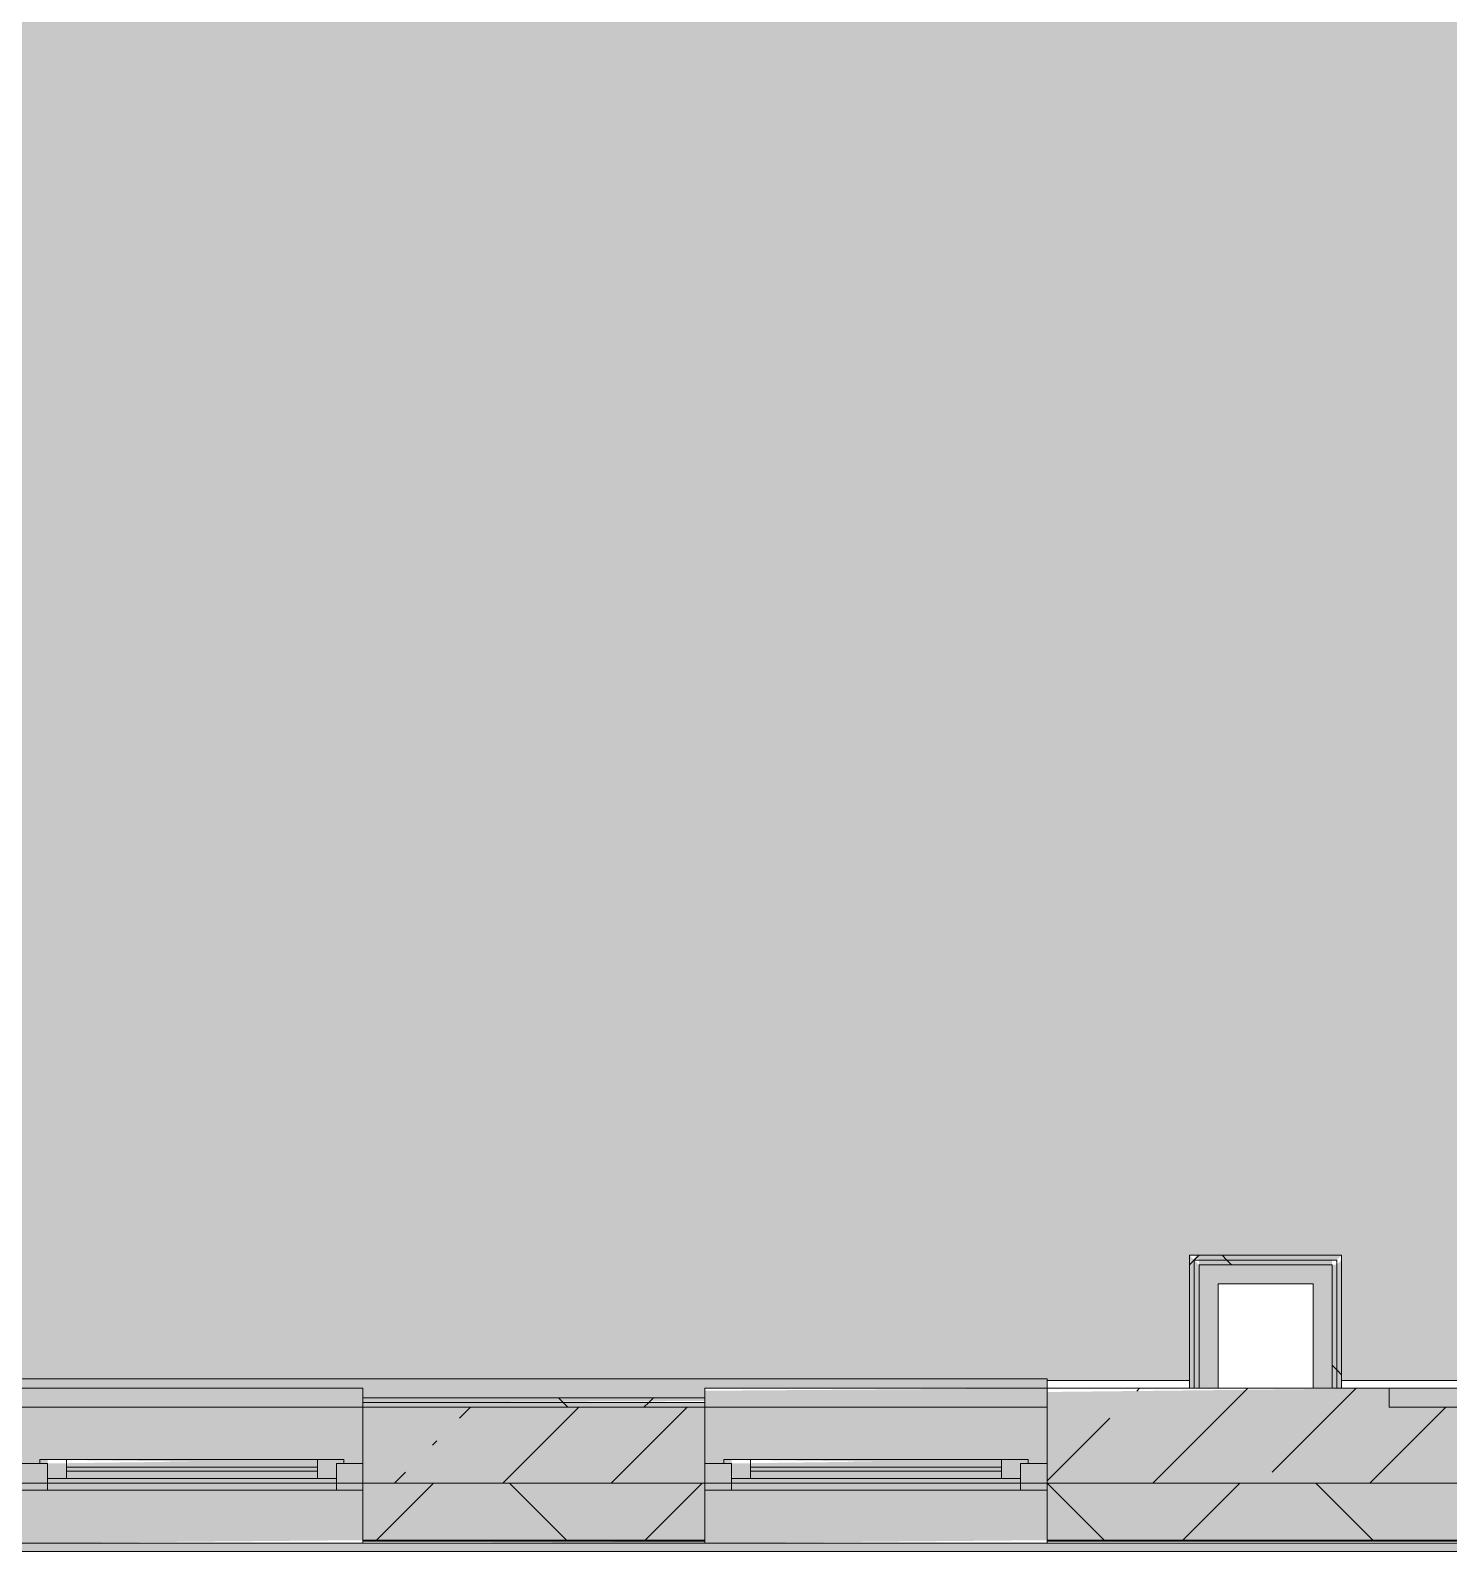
# Model space of a CAD drawing. Header units: millimetres. Extents: x -3817 to 677485, y -22715 to 103890.
# Drawn here: x -283.85 to -254.47, y -19606.08 to -19574.55 of the extents above; entities that cross this region are included whole.
import ezdxf

# ---------------------------------------------------------------- set-up
doc = ezdxf.new("R2010")
doc.units = ezdxf.units.MM
doc.layers.add('PDF _Геометрия', color=7, linetype='Continuous', true_color=0x1d1d1d)
doc.layers.add('PDF _Сплошная заливка', color=7, linetype='Continuous', true_color=0xffffff)

msp = doc.modelspace()

# ---------------------------------------------------------------- hatches: boundary and pattern name
at = {"layer": 'PDF _Сплошная заливка', "transparency": 33554559}
h = msp.add_hatch(color=256, dxfattribs=at)
h.paths.add_polyline_path([(-259.8381905508991, -19602.53441810813), (-259.8381905508991, -19599.93610005258), (-256.688691939788, -19599.93610005258), (-256.688691939788, -19602.53441810813), (-218.2648572175658, -19602.4950847748), (-218.2648572175658, -19599.93610005258), (-215.1153586064547, -19599.93610005258), (-215.1153586064547, -19602.53441810813), (-209.564380828677, -19602.53441810813), (-209.564380828677, -19563.24447783035), (-223.8945877731214, -19563.24447783035), (-223.8945877731214, -19570.5670847748), (-224.2095113842324, -19570.55496255258), (-224.2095113842324, -19563.24447783035), (-267.6725613842325, -19563.24447783035), (-267.6725613842325, -19551.90626394147), (-279.7980863842326, -19551.90626394147), (-279.7980863842326, -19558.44151949702), (-280.1130530508992, -19558.44151949702), (-280.1130530508992, -19551.90626394147), (-284.5223336064546, -19551.90626394147), (-284.5223336064546, -19563.87432644147), (-284.6168113842325, -19563.87788616369), (-284.6798391620102, -19564.34675560813), (-284.9160530508991, -19564.26808755258), (-285.309729439788, -19564.34675560813), (-285.309729439788, -19564.66176394147), (-285.4671919397881, -19564.66176394147), (-285.4093780508992, -19574.50393755258), (-285.309729439788, -19574.50393755258), (-285.309729439788, -19574.89761394147), (-284.6798391620102, -19574.89761394147), (-284.6168113842325, -19575.29129171924), (-284.5223336064546, -19575.29129171924), (-284.5223336064546, -19602.4950847748), (-259.9562766620102, -19602.53441810813)], flags=0)
h.paths.add_polyline_path([(-285.4671919397881, -19575.29129171924), (-285.3727141620102, -19575.29129171924), (-285.4422266620104, -19574.89761394147), (-285.4671919397881, -19574.89761394147), (-285.4671919397881, -19575.19694033036)], flags=0)
h.paths.add_polyline_path([(-285.309729439788, -19564.26808755258), (-285.3727141620102, -19563.87432644147), (-285.4671919397881, -19563.90967505258), (-285.4671919397881, -19564.26808755258), (-285.3727141620102, -19564.26808755258)], flags=0)
for points in [[(-259.8381905508991, -19602.6919222748), (-259.7397711064548, -19602.6919222748), (-259.7397711064548, -19600.03451949702), (-259.8381905508991, -19599.93610005258), (-259.8381905508991, -19602.53441810813)], [(-257.2792072175657, -19600.03451949702), (-256.7871113842325, -19600.03451949702), (-256.688691939788, -19599.93610005258), (-259.7397711064548, -19599.93610005258), (-259.6413530508992, -19600.03451949702), (-259.2476336064547, -19600.03451949702)], [(-259.7397711064548, -19602.6919222748), (-259.6413530508992, -19602.6919222748), (-259.6413530508992, -19600.13293894147), (-259.7397711064548, -19600.03451949702), (-259.7397711064548, -19602.53441810813)], [(-256.885530828677, -19600.13293894147), (-256.885530828677, -19600.03451949702), (-259.6413530508992, -19600.03451949702), (-259.6410988842326, -19600.13285421925), (-257.2792072175657, -19600.13293894147)], [(-262.7908516620103, -19604.66030699702), (-255.704457217566, -19604.66030699702), (-255.704457217566, -19602.6919222748), (-262.7908516620103, -19602.77016671925), (-262.7908516620103, -19603.95085699702)], [(-283.4987655508992, -19604.56587088591), (-277.5147349953436, -19604.56587088591), (-277.5147349953436, -19604.25086255258), (-277.5147349953436, -19604.17219449702), (-283.4987655508992, -19604.25086255258)], [(-263.3419905508993, -19604.56587088591), (-263.3419905508993, -19604.25086255258), (-263.3419905508993, -19604.17219449702), (-269.3260211064548, -19604.25086255258), (-269.3102961064546, -19604.56587088591), (-267.5608766620103, -19604.56587088591)], [(-284.049904439788, -19605.90440560813), (-276.9635544397881, -19605.84142088591), (-276.9635544397881, -19604.66030699702), (-284.049904439788, -19604.66030699702), (-284.049904439788, -19605.86498755258)], [(-269.8772030508992, -19605.90440560813), (-262.7908516620103, -19605.84142088591), (-262.7908516620103, -19604.66030699702), (-269.8772030508992, -19604.66030699702), (-269.8772030508992, -19605.86498755258)], [(-269.8772030508992, -19606.07759310813), (-163.9754419397882, -19606.07759310813), (-163.9754419397882, -19605.90440560813), (-286.8057266620103, -19605.90440560813), (-286.8057266620103, -19606.07759310813), (-276.9635544397881, -19606.07759310813)]]:
    msp.add_hatch(color=256, dxfattribs=at).paths.add_polyline_path(points)
at = {"layer": 'PDF _Сплошная заливка', "true_color": 0xe7e7e7, "transparency": 33554559}
for points in [[(-259.378604439788, -19602.6919222748), (-259.2476336064547, -19602.6919222748), (-259.2476336064547, -19600.13293894147), (-259.6413530508992, -19600.13293894147), (-259.6413530508992, -19602.6919222748)], [(-256.885530828677, -19600.52661533036), (-256.885530828677, -19600.13293894147), (-259.2476336064547, -19600.13293894147), (-259.2476336064547, -19600.52661533036), (-257.2792072175657, -19600.52661533036)], [(-257.2792072175657, -19602.6919222748), (-256.885530828677, -19602.6919222748), (-256.885530828677, -19600.52661533036), (-257.2792072175657, -19600.52661533036), (-257.2792072175657, -19602.4950847748)], [(-273.6723599953436, -19602.88876116369), (-269.8772030508992, -19602.88876116369), (-269.8772030508992, -19602.6919222748), (-262.7908516620103, -19602.6919222748), (-262.7908516620103, -19602.4950847748), (-284.6798391620102, -19602.4950847748), (-284.6798391620102, -19602.88876116369), (-284.049904439788, -19602.88876116369), (-284.049904439788, -19602.6919222748), (-276.9635544397881, -19602.71947366369), (-276.9635544397881, -19602.88876116369)]]:
    msp.add_hatch(color=254, dxfattribs=at).paths.add_polyline_path(points)
at = {"layer": 'PDF _Сплошная заливка', "transparency": 33554559}
h = msp.add_hatch(color=256, dxfattribs=at)
h.paths.add_polyline_path([(-249.3267502731214, -19604.66030699702), (-235.6264349953435, -19604.66030699702), (-235.6264349953435, -19603.08559866369), (-227.3590113842326, -19603.08559866369), (-227.3590113842326, -19604.66030699702), (-220.2726599953435, -19604.66030699702), (-220.2726599953435, -19602.6919222748), (-255.704457217566, -19602.6919222748), (-255.704457217566, -19603.08559866369), (-253.7360322175659, -19603.08559866369), (-253.7360322175659, -19604.66030699702), (-253.1848502731214, -19604.66030699702)], flags=0)
h.paths.add_polyline_path([(-384.4400641620102, -19604.66030699702), (-384.4400641620102, -19603.08559866369), (-376.1726405508994, -19603.08559866369), (-376.1726405508994, -19604.66030699702), (-369.0862891620104, -19604.66030699702), (-369.0862891620104, -19602.6919222748), (-404.5180863842324, -19602.6919222748), (-404.5180863842324, -19603.08559866369), (-402.5496613842324, -19603.08559866369), (-402.5496613842324, -19604.66030699702), (-384.9912447175659, -19604.66030699702)], flags=0)
h.paths.add_polyline_path([(-284.049904439788, -19604.66030699702), (-276.9635544397881, -19604.66030699702), (-276.9635544397881, -19602.6919222748), (-284.049904439788, -19602.7031972748), (-284.049904439788, -19602.98718060814), (-284.049904439788, -19603.08559866369), (-284.049904439788, -19603.95085699702)], flags=0)
h.paths.add_polyline_path([(-262.7908516620103, -19604.66030699702), (-262.7908516620103, -19602.6919222748), (-269.8772030508992, -19602.74481949702), (-269.8772030508992, -19604.66030699702), (-263.3419905508993, -19604.66030699702)], flags=0)
h.paths.add_polyline_path([(-202.1630627731215, -19604.66030699702), (-202.1630627731215, -19602.6919222748), (-213.1862655508992, -19602.6919222748), (-213.1862655508992, -19603.08559866369), (-209.2494141620102, -19603.08559866369), (-209.2494141620102, -19604.66030699702), (-202.7142016620103, -19604.66030699702)], flags=0)
h.paths.add_polyline_path([(-320.6628183286768, -19604.66030699702), (-320.6628183286768, -19603.08559866369), (-312.395394717566, -19603.08559866369), (-312.395394717566, -19604.66030699702), (-305.3090002731215, -19604.66030699702), (-305.3090002731215, -19602.6919222748), (-340.740841939788, -19602.6919222748), (-340.740841939788, -19603.08559866369), (-338.7724155508993, -19603.09102505258), (-338.7724155508993, -19604.66030699702), (-321.2139572175658, -19604.66030699702)], flags=0)
h.paths.add_polyline_path([(-432.076180828677, -19604.66030699702), (-424.9898294397881, -19604.66030699702), (-424.9898294397881, -19603.08559866369), (-424.8323669397882, -19603.08559866369), (-424.8323669397882, -19602.6919222748), (-432.076180828677, -19602.6919222748), (-432.076180828677, -19604.56587088591)], flags=0)
h.paths.add_polyline_path([(-176.7309002731215, -19604.66030699702), (-176.1797183286769, -19604.63216255258), (-176.1797183286769, -19603.08559866369), (-174.6049683286769, -19603.08559866369), (-174.6049683286769, -19602.6919222748), (-195.076668328677, -19602.6919222748), (-195.076668328677, -19603.08559866369), (-194.2893155508991, -19603.08559866369), (-194.2893155508991, -19604.66030699702), (-189.3288530508992, -19604.66030699702)], flags=0)
h.paths.add_polyline_path([(-414.8421419397882, -19604.66030699702), (-411.604480828677, -19604.66030699702), (-411.604480828677, -19602.6919222748), (-424.2024336064546, -19602.73049310813), (-424.2024336064546, -19603.08559866369), (-418.6908322175659, -19603.08559866369), (-418.6908322175659, -19604.66030699702), (-418.1396502731213, -19604.66030699702)], flags=0)
h.paths.add_polyline_path([(-361.9999377731215, -19604.66030699702), (-354.913543328677, -19604.66030699702), (-354.913543328677, -19603.08559866369), (-349.0869752731214, -19603.08559866369), (-349.0869752731214, -19602.6919222748), (-361.9999377731215, -19602.76448616369), (-361.9999377731215, -19604.56587088591)], flags=0)
h.paths.add_polyline_path([(-179.8885794397881, -19604.56587088591), (-189.3288530508992, -19604.56587088591), (-189.3288530508992, -19604.25086255258), (-189.3288530508992, -19604.17219449702), (-176.7309002731215, -19604.25086255258), (-176.7309002731215, -19604.56587088591)], flags=0)
h.paths.add_polyline_path([(-208.6982752731215, -19604.56587088591), (-208.6982752731215, -19604.25086255258), (-208.6982752731215, -19604.17219449702), (-202.7142016620103, -19604.25086255258), (-202.7142016620103, -19604.56587088591)], flags=0)
h.paths.add_polyline_path([(-189.8800336064548, -19604.56587088591), (-193.7381766620103, -19604.56587088591), (-193.7381766620103, -19604.25086255258), (-193.7381766620103, -19604.17219449702), (-189.8800336064548, -19604.25086255258), (-189.8800336064548, -19604.38717366369)], flags=0)
h.paths.add_polyline_path([(-277.5147349953436, -19604.56587088591), (-283.4987655508992, -19604.56587088591), (-283.4987655508992, -19604.25086255258), (-283.4987655508992, -19604.17219449702), (-277.5147349953436, -19604.25086255258)], flags=0)
h.paths.add_polyline_path([(-226.8078711064547, -19604.56587088591), (-226.8078711064547, -19604.25086255258), (-226.8078711064547, -19604.17219449702), (-220.8237988842325, -19604.25086255258), (-220.8237988842325, -19604.56587088591)], flags=0)
h.paths.add_polyline_path([(-249.3267502731214, -19604.56587088591), (-253.1848502731214, -19604.56587088591), (-253.1848502731214, -19604.25086255258), (-253.1848502731214, -19604.17219449702), (-249.3267502731214, -19604.25086255258)], flags=0)
h.paths.add_polyline_path([(-305.8601822175658, -19604.56587088591), (-311.8442127731214, -19604.56587088591), (-311.8698558286769, -19604.23806116369), (-311.8442127731214, -19604.17219449702), (-305.8601822175658, -19604.25086255258), (-305.8601822175658, -19604.43328894147)], flags=0)
h.paths.add_polyline_path([(-248.7755683286769, -19604.56587088591), (-248.7755683286769, -19604.25086255258), (-248.7755683286769, -19604.17219449702), (-236.1776155508992, -19604.25086255258), (-236.1776155508992, -19604.56587088591)], flags=0)
h.paths.add_polyline_path([(-267.5608766620103, -19604.56587088591), (-269.3260211064548, -19604.56587088591), (-269.3260211064548, -19604.25086255258), (-269.3260211064548, -19604.17219449702), (-263.3419905508993, -19604.25086255258), (-263.3419905508993, -19604.56587088591)], flags=0)
h.paths.add_polyline_path([(-397.5891974953436, -19604.56587088591), (-397.5891974953436, -19604.25086255258), (-397.5891974953436, -19604.17219449702), (-384.9912447175659, -19604.25086255258), (-384.9912447175659, -19604.56587088591)], flags=0)
h.paths.add_polyline_path([(-369.6374280508992, -19604.56587088591), (-375.6215002731215, -19604.56587088591), (-375.6215002731215, -19604.25086255258), (-375.6215002731215, -19604.17219449702), (-369.6374280508992, -19604.25086255258)], flags=0)
h.paths.add_polyline_path([(-338.2212336064547, -19604.56587088591), (-338.2212336064547, -19604.25086255258), (-338.2212336064547, -19604.17219449702), (-334.3630919397881, -19604.25086255258), (-334.3630919397881, -19604.56587088591), (-337.4810974953436, -19604.56587088591)], flags=0)
h.paths.add_polyline_path([(-333.0192155508992, -19604.56587088591), (-333.8119530508991, -19604.56587088591), (-333.8119530508991, -19604.25086255258), (-333.8119530508991, -19604.17219449702), (-321.2139572175658, -19604.25086255258), (-321.2139572175658, -19604.56587088591)], flags=0)
h.paths.add_polyline_path([(-398.4775558286769, -19604.56587088591), (-401.9985224953437, -19604.56587088591), (-401.9985224953437, -19604.25086255258), (-401.9985224953437, -19604.17219449702), (-398.1403794397881, -19604.25086255258), (-398.1403794397881, -19604.56587088591)], flags=0)
h.paths.add_polyline_path([(-361.4330308286769, -19604.56587088591), (-361.4487558286769, -19604.56587088591), (-361.4487558286769, -19604.25086255258), (-361.4487558286769, -19604.17219449702), (-355.4647252731215, -19604.25086255258), (-355.4647252731215, -19604.56587088591)], flags=0)
h.paths.add_polyline_path([(-430.7996974953435, -19604.56587088591), (-431.525041939788, -19604.51051533036), (-431.525041939788, -19604.25086255258), (-431.525041939788, -19604.17219449702), (-425.5409683286771, -19604.25086255258), (-425.5409683286771, -19604.56587088591), (-430.6588933286771, -19604.56587088591)], flags=0)
h.paths.add_polyline_path([(-418.1396502731213, -19604.56587088591), (-418.1396502731213, -19604.25086255258), (-418.1396502731213, -19604.17219449702), (-412.155619717566, -19604.25086255258), (-412.155619717566, -19604.56587088591), (-414.8421419397882, -19604.56587088591)], flags=0)
h.paths.add_polyline_path([(-347.8271933286769, -19603.08559866369), (-347.8271933286769, -19602.6919222748), (-348.4964599953437, -19602.71472644147), (-348.4964599953437, -19603.08559866369)], flags=0)
h = msp.add_hatch(color=256, dxfattribs=at)
h.paths.add_polyline_path([(-276.9635544397881, -19602.98718060814), (-269.8772030508992, -19602.95657783035), (-269.8772030508992, -19602.88876116369), (-276.9635544397881, -19602.88876116369)], flags=0)
h.paths.add_polyline_path([(-284.049904439788, -19602.98718060814), (-284.049904439788, -19602.88876116369), (-285.309729439788, -19602.88876116369), (-285.309729439788, -19602.98718060814), (-284.1617599953436, -19602.98718060814)], flags=0)
h = msp.add_hatch(color=256, dxfattribs=at)
h.paths.add_polyline_path([(-269.8772030508992, -19604.66030699702), (-269.8772030508992, -19603.08559866369), (-276.9635544397881, -19603.08559866369), (-276.9635544397881, -19604.66030699702)], flags=0)
h.paths.add_polyline_path([(-286.8057266620103, -19604.66030699702), (-284.049904439788, -19604.66030699702), (-284.049904439788, -19603.08559866369), (-286.8057266620103, -19603.08559866369), (-286.8057266620103, -19604.03045699702)], flags=0)
h.paths.add_polyline_path([(-209.2494141620102, -19604.66030699702), (-209.2494141620102, -19603.08559866369), (-213.1862655508992, -19603.08559866369), (-213.1862655508992, -19604.66030699702)], flags=0)
h.paths.add_polyline_path([(-227.3590113842326, -19604.66030699702), (-227.3590113842326, -19603.08559866369), (-235.6264349953435, -19603.08559866369), (-235.6264349953435, -19604.66030699702), (-234.8317058286771, -19604.66030699702)], flags=0)
h.paths.add_polyline_path([(-424.9898294397881, -19604.66030699702), (-418.6908322175659, -19604.66030699702), (-418.6908322175659, -19603.08559866369), (-424.9898294397881, -19603.08559866369), (-424.9898294397881, -19604.45405838591)], flags=0)
h.paths.add_polyline_path([(-402.5496613842324, -19604.66030699702), (-402.5496613842324, -19603.08559866369), (-404.5180863842324, -19603.08559866369), (-404.5180863842324, -19604.66030699702)], flags=0)
h.paths.add_polyline_path([(-174.6049683286769, -19604.66030699702), (-174.6049683286769, -19603.08559866369), (-176.1797183286769, -19603.15714588591), (-176.1797183286769, -19604.66030699702)], flags=0)
h.paths.add_polyline_path([(-255.704457217566, -19604.66030699702), (-253.7360322175659, -19604.66030699702), (-253.7360322175659, -19603.08559866369), (-255.704457217566, -19603.08559866369), (-255.704457217566, -19603.95085699702)], flags=0)
h.paths.add_polyline_path([(-338.7724155508993, -19604.66030699702), (-338.7724155508993, -19603.08559866369), (-340.740841939788, -19603.08559866369), (-340.740841939788, -19604.66030699702)], flags=0)
h.paths.add_polyline_path([(-347.8271933286769, -19604.66030699702), (-347.8271933286769, -19603.08559866369), (-354.913543328677, -19603.08559866369), (-354.913543328677, -19604.66030699702), (-349.3838016620102, -19604.66030699702)], flags=0)
h.paths.add_polyline_path([(-194.2893155508991, -19604.66030699702), (-194.2893155508991, -19603.08559866369), (-195.076668328677, -19603.08559866369), (-195.076668328677, -19604.66030699702)], flags=0)
h.paths.add_polyline_path([(-376.1726405508994, -19604.66030699702), (-376.1726405508994, -19603.08559866369), (-384.4400641620102, -19603.08559866369), (-384.4400641620102, -19604.66030699702)], flags=0)
h.paths.add_polyline_path([(-320.6628183286768, -19604.66030699702), (-312.395394717566, -19604.66030699702), (-312.395394717566, -19603.08559866369), (-320.6628183286768, -19603.08559866369), (-320.6628183286768, -19603.99324310813)], flags=0)
h = msp.add_hatch(color=256, dxfattribs=at)
h.paths.add_polyline_path([(-446.4063877731214, -19605.84142088591), (-432.076180828677, -19605.84142088591), (-432.076180828677, -19604.66030699702), (-446.4063877731214, -19604.66030699702)], flags=0)
h.paths.add_polyline_path([(-194.2893155508991, -19605.84142088591), (-194.2893155508991, -19604.66030699702), (-202.1630627731215, -19604.66030699702), (-202.1025363842325, -19605.84142088591)], flags=0)
h.paths.add_polyline_path([(-174.6049683286769, -19605.84142088591), (-163.9754419397882, -19605.84142088591), (-163.9754419397882, -19604.66030699702), (-176.1797183286769, -19604.66030699702), (-176.1797183286769, -19605.84142088591)], flags=0)
h.paths.add_polyline_path([(-253.7360322175659, -19605.84142088591), (-253.7360322175659, -19604.66030699702), (-262.7908516620103, -19604.66030699702), (-262.7908516620103, -19605.84142088591)], flags=0)
h.paths.add_polyline_path([(-235.6264349953435, -19605.84142088591), (-227.3590113842326, -19605.84142088591), (-227.3590113842326, -19604.66030699702), (-235.6264349953435, -19604.66030699702), (-235.6264349953435, -19605.52641255258)], flags=0)
h.paths.add_polyline_path([(-276.9635544397881, -19605.84142088591), (-269.8772030508992, -19605.84142088591), (-269.8772030508992, -19604.66030699702), (-276.9635544397881, -19604.66030699702), (-276.9635544397881, -19605.52641255258)], flags=0)
h.paths.add_polyline_path([(-220.2726599953435, -19605.84142088591), (-209.2494141620102, -19605.84142088591), (-209.2494141620102, -19604.66030699702), (-220.2726599953435, -19604.66030699702), (-220.2726599953435, -19605.52641255258)], flags=0)
h.paths.add_polyline_path([(-284.049904439788, -19605.84142088591), (-284.049904439788, -19604.66030699702), (-286.8057266620103, -19604.66030699702), (-286.8057266620103, -19605.84142088591)], flags=0)
h.paths.add_polyline_path([(-349.3838016620102, -19605.84142088591), (-338.7724155508993, -19605.84142088591), (-338.7724155508993, -19604.66030699702), (-354.913543328677, -19604.66030699702), (-354.913543328677, -19605.84142088591)], flags=0)
h.paths.add_polyline_path([(-376.1726405508994, -19605.84142088591), (-376.1726405508994, -19604.66030699702), (-384.4400641620102, -19604.66030699702), (-384.4400641620102, -19605.84142088591)], flags=0)
h.paths.add_polyline_path([(-361.9999377731215, -19605.84142088591), (-361.9999377731215, -19604.66030699702), (-369.0862891620104, -19604.66030699702), (-369.0862891620104, -19605.84142088591), (-365.7483863842326, -19605.84142088591)], flags=0)
h.paths.add_polyline_path([(-320.6628183286768, -19605.84142088591), (-312.395394717566, -19605.84142088591), (-312.395394717566, -19604.66030699702), (-320.6628183286768, -19604.66030699702), (-320.6628183286768, -19605.52641255258)], flags=0)
h.paths.add_polyline_path([(-305.3090002731215, -19605.84142088591), (-298.2226502731214, -19605.84142088591), (-298.2226502731214, -19604.66030699702), (-305.3090002731215, -19604.66030699702), (-305.3090002731215, -19605.52641255258)], flags=0)
h.paths.add_polyline_path([(-402.5496613842324, -19605.84142088591), (-402.5496613842324, -19604.66030699702), (-411.604480828677, -19604.66030699702), (-411.604480828677, -19605.84142088591)], flags=0)
h.paths.add_polyline_path([(-418.6908322175659, -19605.84142088591), (-418.6908322175659, -19604.66030699702), (-424.9898294397881, -19604.72244310813), (-424.9898294397881, -19605.84142088591)], flags=0)

# ---------------------------------------------------------------- linework, layer by layer
at = {"layer": 'PDF _Геометрия', "color": 253, "lineweight": 9, "true_color": 0xaaaaaa}
for points in [[(-262.7908516620103, -19602.53441810813), (-259.9562766620102, -19602.53441810813), (-259.8381905508991, -19602.53441810813), (-259.8381905508991, -19599.93610005258), (-256.688691939788, -19599.93610005258), (-256.688691939788, -19602.53441810813), (-235.7838974953436, -19602.53441810813), (-235.7838974953436, -19602.4950847748), (-232.0832586064548, -19602.4950847748), (-232.0832586064548, -19602.53441810813), (-218.2648572175658, -19602.53441810813), (-218.2648572175658, -19599.93610005258), (-215.1153586064547, -19599.93610005258), (-215.1153586064547, -19602.53441810813), (-209.564380828677, -19602.53441810813), (-209.564380828677, -19563.24447783035), (-223.8945877731214, -19563.24447783035), (-216.3357641620103, -19563.24447783035), (-216.3357641620103, -19563.14995699702)], [(-262.7908516620103, -19602.6919222748), (-259.8381905508991, -19602.6919222748)], [(-259.2476336064547, -19602.6919222748), (-257.2792072175657, -19602.6919222748)], [(-256.688691939788, -19602.6919222748), (-218.2648572175658, -19602.6919222748)]]:
    msp.add_lwpolyline(points, dxfattribs=at)
at = {"layer": 'PDF _Геометрия', "color": 7, "lineweight": 9}
for points in [[(-276.9635544397881, -19602.6919222748), (-276.9635544397881, -19603.08559866369), (-269.8772030508992, -19603.08559866369), (-269.8772030508992, -19602.6919222748), (-262.7908516620103, -19602.6919222748), (-262.7908516620103, -19602.4950847748), (-284.6798391620102, -19602.4950847748), (-284.6798391620102, -19575.72430144147)], [(-259.8381905508991, -19600.13276949702), (-259.6906474953437, -19599.98518338591), (-259.7398572175657, -19600.0344347748), (-259.6415224953437, -19599.93610005258)], [(-259.2476336064547, -19602.6919222748), (-259.8381905508991, -19602.6919222748), (-259.8381905508991, -19599.93610005258), (-259.7397711064548, -19599.93610005258), (-259.2476336064547, -19599.93610005258), (-256.688691939788, -19599.93610005258), (-256.688691939788, -19600.03451949702), (-256.688691939788, -19600.52661533036), (-256.688691939788, -19602.6919222748), (-257.2792072175657, -19602.6919222748), (-257.2792072175657, -19600.52661533036), (-259.2476336064547, -19600.52661533036), (-259.2476336064547, -19602.6919222748), (-257.2792072175657, -19602.6919222748)], [(-259.7398572175657, -19600.0344347748), (-259.6906474953437, -19599.98518338591)], [(-256.7871113842325, -19602.6919222748), (-256.7871113842325, -19600.52661533036), (-256.7871113842325, -19600.13293894147), (-256.7871113842325, -19600.03451949702), (-259.2476336064547, -19600.03451949702), (-259.6413530508992, -19600.03451949702), (-259.7397711064548, -19600.03451949702), (-259.7397711064548, -19602.6919222748)], [(-256.885530828677, -19602.6919222748), (-256.885530828677, -19600.52661533036), (-256.885530828677, -19600.13293894147), (-259.2476336064547, -19600.13293894147), (-259.6413530508992, -19600.13293894147), (-259.6413530508992, -19602.6919222748)], [(-258.967041939788, -19600.13293894147), (-259.0654599953436, -19600.03451949702), (-259.1638794397882, -19599.93610005258)], [(-256.688691939788, -19602.41124588591), (-256.7871113842325, -19602.31282644147), (-256.885530828677, -19602.21440699702)], [(-284.049904439788, -19602.6919222748), (-276.9635544397881, -19602.6919222748), (-284.049904439788, -19602.6919222748), (-284.049904439788, -19603.08559866369), (-284.049904439788, -19602.6919222748), (-276.9635544397881, -19602.6919222748), (-276.9635544397881, -19603.08559866369), (-284.049904439788, -19603.08559866369), (-284.1617599953436, -19603.08559866369), (-284.6798391620102, -19603.08559866369), (-285.309729439788, -19603.08559866369)], [(-276.9635544397881, -19602.88876116369), (-269.8772030508992, -19602.88876116369)], [(-272.717116939788, -19603.08559866369), (-272.8155363842325, -19602.98718060814), (-272.913955828677, -19602.88876116369)], [(-271.1423683286769, -19603.08559866369), (-271.0439488842326, -19602.98718060814), (-270.9455294397881, -19602.88876116369)], [(-269.8772030508992, -19602.6919222748), (-267.5608766620103, -19602.6919222748), (-269.8772030508992, -19602.6919222748), (-269.8772030508992, -19603.08559866369), (-262.7908516620103, -19603.08559866369), (-262.7908516620103, -19602.6919222748), (-259.8381905508991, -19602.6919222748)], [(-260.9310599953437, -19602.75049866369), (-260.8724822175659, -19602.6919222748)], [(-260.5959599953435, -19604.66030699702), (-258.6274905508992, -19602.6919222748)], [(-258.1248405508991, -19604.4342222748), (-256.3825419397881, -19602.6919222748)], [(-256.688691939788, -19602.6919222748), (-218.2648572175658, -19602.6919222748)], [(-276.9635544397881, -19602.98718060814), (-269.8772030508992, -19602.98718060814)], [(-274.9622363842325, -19603.31168338591), (-274.7361099953437, -19603.08559866369)], [(-274.0658669397881, -19604.66030699702), (-272.491118328677, -19603.08559866369)], [(-271.8208752731214, -19604.66030699702), (-270.2461266620103, -19603.08559866369)], [(-256.1059752731214, -19604.66030699702), (-255.704457217566, -19604.25883060813), (-254.5312266620103, -19603.08559866369)], [(-262.7908516620103, -19604.61020699702), (-261.4923280508992, -19603.31168338591)], [(-275.5234627731215, -19603.87295283036), (-275.430130828677, -19603.77961949702)], [(-283.6562280508992, -19604.17219449702), (-277.3572308286771, -19604.17219449702)], [(-283.1050891620102, -19604.17219449702), (-283.1050891620102, -19604.56587088591)], [(-277.9084113842325, -19604.17219449702), (-277.9084113842325, -19604.56587088591)], [(-269.4835252731214, -19604.17219449702), (-263.1845280508992, -19604.17219449702)], [(-268.9323447175659, -19604.17219449702), (-268.9323447175659, -19604.56587088591)], [(-263.7356669397882, -19604.17219449702), (-263.7356669397882, -19604.56587088591)], [(-283.4987655508992, -19604.25086255258), (-284.049904439788, -19604.25086255258)], [(-283.1050891620102, -19604.32961394147), (-277.9084113842325, -19604.32961394147)], [(-277.9084113842325, -19604.40836671925), (-283.1050891620102, -19604.40836671925)], [(-276.9635544397881, -19604.25086255258), (-277.5147349953436, -19604.25086255258)], [(-276.3108169397881, -19604.66030699702), (-276.0846905508993, -19604.4342222748)], [(-269.3260211064548, -19604.25086255258), (-269.8772030508992, -19604.25086255258)], [(-268.9323447175659, -19604.32961394147), (-263.7356669397882, -19604.32961394147)], [(-263.7356669397882, -19604.40836671925), (-268.9323447175659, -19604.40836671925)], [(-262.7908516620103, -19604.25086255258), (-263.3419905508993, -19604.25086255258)], [(-284.049904439788, -19604.66030699702), (-276.9635544397881, -19604.66030699702)], [(-276.9635544397881, -19604.66030699702), (-284.049904439788, -19604.66030699702)], [(-284.049904439788, -19604.80204310813), (-276.9635544397881, -19604.80204310813)], [(-276.9635544397881, -19605.90440560813), (-276.9635544397881, -19604.66030699702)], [(-276.6819447175658, -19605.84142088591), (-275.5009141620103, -19604.66030699702)], [(-272.7450919397882, -19605.84142088591), (-273.9261641620103, -19604.66030699702)], [(-271.1143933286771, -19605.84142088591), (-269.9333211064547, -19604.66030699702)], [(-262.7908516620103, -19604.66030699702), (-269.8772030508992, -19604.66030699702)], [(-269.8772030508992, -19604.80204310813), (-262.7908516620103, -19604.80204310813)], [(-261.6099488842324, -19605.84142088591), (-262.7908516620103, -19604.66047644147)], [(-259.9792502731214, -19605.84142088591), (-258.7981766620103, -19604.66030699702)], [(-256.042355828677, -19605.84142088591), (-257.2234280508992, -19604.66030699702)], [(-163.9754419397882, -19606.07759310813), (-286.8057266620103, -19606.07759310813), (-163.9754419397882, -19606.07759310813)], [(-276.9635544397881, -19605.90440560813), (-284.049904439788, -19605.90440560813)], [(-276.9635544397881, -19605.84142088591), (-269.8772030508992, -19605.84142088591)], [(-276.9635544397881, -19605.86498755258), (-269.8772030508992, -19605.86498755258)], [(-262.7908516620103, -19605.84142088591), (-253.7360322175659, -19605.84142088591)], [(-262.7908516620103, -19605.86498755258), (-253.7360322175659, -19605.86498755258)]]:
    msp.add_lwpolyline(points, dxfattribs=at)
for points in [[(-255.704457217566, -19604.66030699702), (-253.7360322175659, -19604.66030699702), (-253.7360322175659, -19605.90440560813), (-262.7908516620103, -19605.90440560813), (-262.7908516620103, -19604.66030699702), (-255.704457217566, -19604.66030699702), (-253.7360322175659, -19604.66030699702), (-253.7360322175659, -19603.08559866369), (-255.704457217566, -19603.08559866369), (-255.704457217566, -19602.6919222748), (-262.7908516620103, -19602.6919222748), (-262.7908516620103, -19604.66030699702)], [(-269.8772030508992, -19604.66030699702), (-269.8772030508992, -19603.08559866369), (-276.9635544397881, -19603.08559866369), (-276.9635544397881, -19604.66030699702)], [(-277.3572308286771, -19604.17219449702), (-283.6562280508992, -19604.17219449702), (-283.6562280508992, -19604.25086255258), (-283.4987655508992, -19604.25086255258), (-283.4987655508992, -19604.56587088591), (-277.5147349953436, -19604.56587088591), (-277.5147349953436, -19604.25086255258), (-277.3572308286771, -19604.25086255258)], [(-263.1845280508992, -19604.17219449702), (-269.4835252731214, -19604.17219449702), (-269.4835252731214, -19604.25086255258), (-269.3260211064548, -19604.25086255258), (-269.3260211064548, -19604.56587088591), (-263.3419905508993, -19604.56587088591), (-263.3419905508993, -19604.25086255258), (-263.1845280508992, -19604.25086255258)], [(-284.049904439788, -19604.80204310813), (-284.049904439788, -19604.25086255258), (-283.4987655508992, -19604.25086255258), (-283.4987655508992, -19604.80204310813)], [(-277.5147349953436, -19604.80204310813), (-277.5147349953436, -19604.25086255258), (-276.9635544397881, -19604.25086255258), (-276.9635544397881, -19604.80204310813)], [(-269.8772030508992, -19604.80204310813), (-269.8772030508992, -19604.25086255258), (-269.3260211064548, -19604.25086255258), (-269.3260211064548, -19604.80204310813)], [(-263.3419905508993, -19604.80204310813), (-263.3419905508993, -19604.25086255258), (-262.7908516620103, -19604.25086255258), (-262.7908516620103, -19604.80204310813)], [(-276.9635544397881, -19604.66030699702), (-276.9635544397881, -19605.90440560813), (-269.8772030508992, -19605.90440560813), (-269.8772030508992, -19604.66030699702)], [(-269.8772030508992, -19605.90440560813), (-269.8772030508992, -19604.66030699702), (-262.7908516620103, -19604.66030699702), (-262.7908516620103, -19605.90440560813)]]:
    msp.add_lwpolyline(points, close=True, dxfattribs=at)
at = {"layer": 'PDF _Сплошная заливка', "lineweight": 60, "transparency": 33554559}
for points in [[(-256.7871113842325, -19602.6919222748), (-256.7871113842325, -19600.13293894147), (-256.885530828677, -19602.6919222748), (-256.885530828677, -19600.13293894147)], [(-256.688691939788, -19602.6919222748), (-256.688691939788, -19600.03451949702), (-256.7871113842325, -19602.6919222748), (-256.7871113842325, -19600.13293894147)], [(-269.8772030508992, -19603.08559866369), (-269.8772030508992, -19602.98718060814), (-276.9635544397881, -19603.08559866369), (-276.9635544397881, -19602.98718060814)], [(-269.8772030508992, -19605.90440560813), (-269.8772030508992, -19605.86498755258), (-276.9635544397881, -19605.90440560813)]]:
    msp.add_solid(points, dxfattribs=at)

doc.saveas('drawing.dxf')
